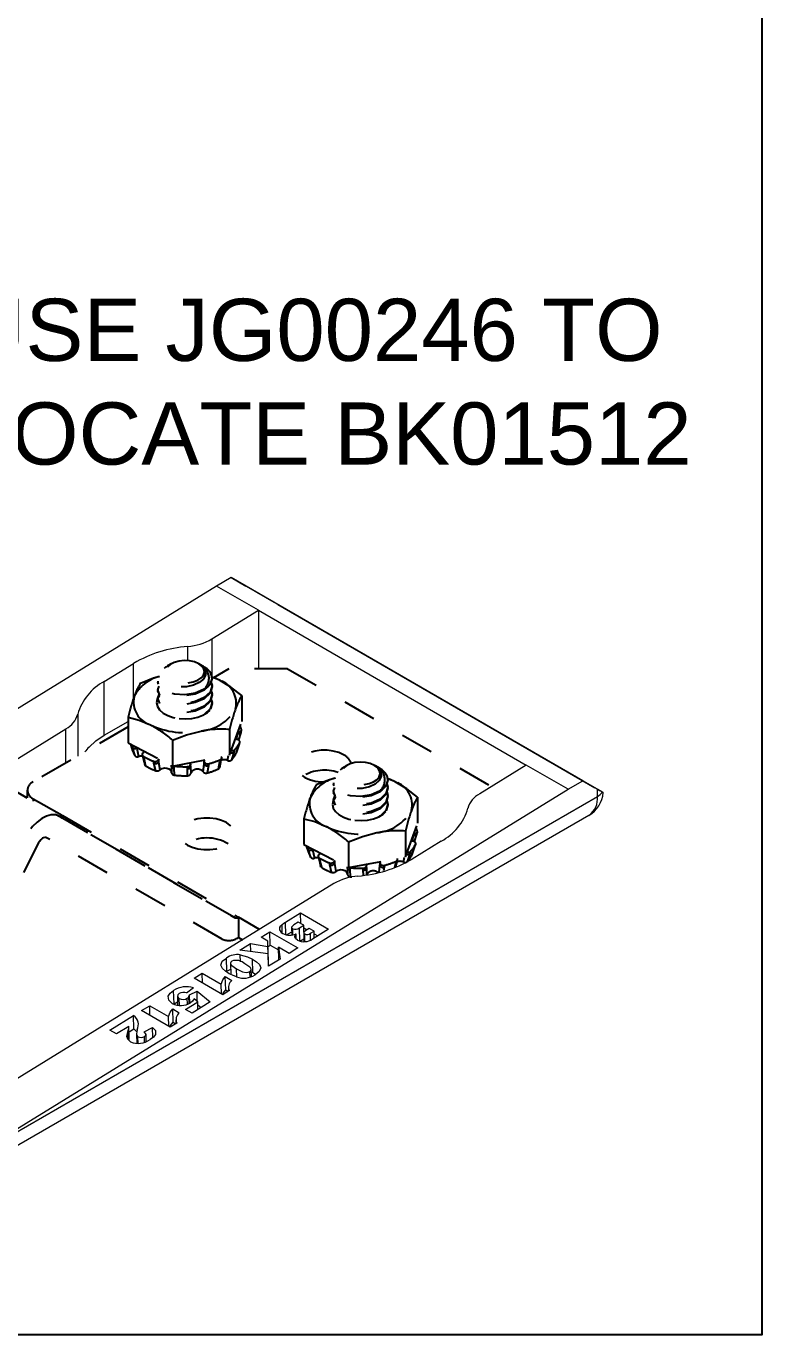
# Model space of a CAD drawing. Extents: x 0 to 11.5, y -11.3 to 0.
# Drawn here: x 7.776 to 9.995, y -11.282 to -7.337 of the extents above; entities that cross this region are included whole.
import ezdxf

# ---------------------------------------------------------------- set-up
doc = ezdxf.new("R2010")
doc.units = 0
doc.header["$LTSCALE"] = 0.5
doc.header["$MEASUREMENT"] = 0
doc.linetypes.add('HIDDEN2', pattern=[0.1875, 0.125, -0.0625])
for name, color, linetype in [('Brackets', 181, 'CONTINUOUS'), ('FAB DWG', 221, 'CONTINUOUS'), ('Hardware', 242, 'CONTINUOUS')]:
    doc.layers.add(name, color=color, linetype=linetype)
doc.layers.add('Jig', color=41, linetype='CONTINUOUS', lineweight=13)
doc.layers.add('Text-Unprinted', color=131, linetype='CONTINUOUS', plot=False)
doc.styles.get("Standard").update_dxf_attribs({"font": 'arial.ttf'})

msp = doc.modelspace()

# ---------------------------------------------------------------- linework, layer by layer
at = {"layer": 'Brackets', "linetype": 'HIDDEN2', "transparency": 16777216}
for p, q in [((8.3872, -9.2738), (8.3405, -9.3008)), ((8.564, -9.2738), (8.3872, -9.2738)), ((8.564, -9.2738), (9.179, -9.629)), ((7.3447, -9.4125), (7.875, -9.7188)), ((7.3447, -9.4125), (7.8739, -9.7178)), ((8.0832, -9.4494), (7.7973, -9.6145)), ((7.779, -9.6401), (7.779, -9.6631)), ((7.7973, -9.6656), (7.8857, -9.7166)), ((7.7973, -9.6656), (7.7973, -9.6736)), ((7.8739, -9.7178), (8.4042, -10.0241)), ((8.4042, -10.0241), (7.875, -9.7188)), ((7.8857, -9.7166), (8.416, -10.0229)), ((8.3669, -10.0888), (7.8376, -9.7835)), ((7.813, -9.7989), (7.5082, -10.3944)), ((8.416, -10.0229), (8.416, -10.0839)), ((8.4794, -10.0596), (8.416, -10.0229)), ((8.416, -10.0839), (8.4283, -10.091))]:
    msp.add_line(p, q, dxfattribs=at)
at = {"layer": 'Brackets', "linetype": 'HIDDEN2', "transparency": 16777216, "flags": 128}
for points in [[(8.7332, -9.5335), (8.7187, -9.5268), (8.7019, -9.5221), (8.6838, -9.5197), (8.6652, -9.5197), (8.6471, -9.5221), (8.6304, -9.5268), (8.6158, -9.5335), (8.6042, -9.5418), (8.5962, -9.5515), (8.592, -9.562), (8.592, -9.5727), (8.5962, -9.5832), (8.6042, -9.5929), (8.6158, -9.6013), (8.6304, -9.6079), (8.6471, -9.6126), (8.6652, -9.615), (8.6748, -9.6153)], [(7.875, -9.7188), (7.8638, -9.7148), (7.851, -9.7146), (7.8371, -9.7182), (7.8228, -9.7255), (7.8086, -9.7361), (7.7951, -9.7497), (7.7829, -9.7656), (7.7726, -9.7831)], [(8.3796, -9.7377), (8.3651, -9.731), (8.3484, -9.7263), (8.3302, -9.7239), (8.3117, -9.7239), (8.2935, -9.7263), (8.2768, -9.731), (8.2623, -9.7377), (8.2507, -9.7461), (8.2426, -9.7557), (8.2385, -9.7662), (8.2385, -9.7769), (8.2426, -9.7874), (8.2507, -9.7971), (8.2623, -9.8055), (8.2768, -9.8122), (8.2935, -9.8168), (8.3117, -9.8192), (8.3302, -9.8192), (8.3484, -9.8168), (8.3651, -9.8122), (8.3796, -9.8055), (8.3912, -9.7971), (8.3993, -9.7874), (8.4034, -9.7769), (8.4034, -9.7662), (8.3993, -9.7557), (8.3912, -9.7461), (8.3796, -9.7377)], [(7.8376, -9.7835), (7.835, -9.7825), (7.8319, -9.7825), (7.8285, -9.7833), (7.8251, -9.7851), (7.8217, -9.7876), (7.8184, -9.7909), (7.8155, -9.7947), (7.813, -9.7989)]]:
    msp.add_lwpolyline(points, dxfattribs=at)
at = {"layer": 'Brackets', "linetype": 'HIDDEN2', "transparency": 16777216}
for centre, radius, start, end in [((8.7127, -9.575), 0.0463, 19.3769, 63.764), ((8.6748, -9.7026), 0.1229, 70.0418, 121.5427), ((7.807, -9.6401), 0.0273, 110.806, 249.194), ((7.8788, -9.707), 0.0119, 245.7156, 305.6315), ((8.3209, -9.9059), 0.122, 58.335, 121.665), ((8.4091, -10.0133), 0.0119, 245.7156, 305.6315), ((8.3872, -10.0437), 0.0495, 245.7156, 305.6315)]:
    msp.add_arc(centre, radius, start, end, dxfattribs=at)
at = {"layer": 'Hardware', "linetype": 'HIDDEN2', "transparency": 16777216}
for p, q in [((8.2133, -9.2589), (8.2023, -9.2653)), ((8.2982, -9.2602), (8.296, -9.2589)), ((8.3108, -9.2675), (8.2991, -9.2607)), ((8.3164, -9.2892), (8.3164, -9.286)), ((8.1726, -9.3116), (8.1726, -9.3148)), ((8.1726, -9.3371), (8.1726, -9.3403)), ((8.3367, -9.3275), (8.3367, -9.3243)), ((8.3367, -9.353), (8.3367, -9.3498)), ((8.1726, -9.3626), (8.1726, -9.3658)), ((8.3367, -9.3785), (8.3315, -9.3948)), ((8.3367, -9.3785), (8.3367, -9.3753)), ((8.4261, -9.3549), (8.4261, -9.4328)), ((8.0832, -9.4198), (8.0832, -9.4977)), ((8.3891, -9.5348), (8.4261, -9.4328)), ((8.3891, -9.4569), (8.3891, -9.5348)), ((8.4139, -9.4702), (8.4163, -9.4626)), ((8.4139, -9.4665), (8.4139, -9.4702)), ((8.4163, -9.4626), (8.4154, -9.4624)), ((8.4229, -9.4658), (8.416, -9.4882)), ((8.4228, -9.4675), (8.4253, -9.4599)), ((8.0832, -9.4977), (8.2176, -9.5673)), ((8.0901, -9.5013), (8.0967, -9.5211)), ((8.0923, -9.5024), (8.0938, -9.5049)), ((8.096, -9.5117), (8.0938, -9.5049)), ((8.2176, -9.4894), (8.2176, -9.5673)), ((8.4099, -9.5279), (8.418, -9.5034)), ((8.4105, -9.486), (8.4139, -9.4702)), ((8.4107, -9.4861), (8.4131, -9.4869)), ((8.418, -9.5034), (8.4204, -9.4962)), ((8.418, -9.5034), (8.4182, -9.503)), ((8.4182, -9.503), (8.4206, -9.4958)), ((8.1043, -9.5366), (8.096, -9.5117)), ((8.1085, -9.5108), (8.1092, -9.5129)), ((8.1092, -9.5112), (8.1092, -9.5129)), ((8.1092, -9.5129), (8.1149, -9.5387)), ((8.1258, -9.534), (8.1277, -9.5407)), ((8.1283, -9.5372), (8.1302, -9.5438)), ((8.1291, -9.5268), (8.131, -9.5253)), ((8.1302, -9.5438), (8.1361, -9.5663)), ((8.131, -9.5253), (8.1329, -9.5234)), ((8.1753, -9.5471), (8.1741, -9.5488)), ((8.1762, -9.5458), (8.1753, -9.5471)), ((8.1753, -9.5471), (8.1753, -9.5551)), ((8.2176, -9.5673), (8.3891, -9.5348)), ((8.3603, -9.5539), (8.3619, -9.5474)), ((8.364, -9.5499), (8.3656, -9.5434)), ((8.3832, -9.5505), (8.3865, -9.5353)), ((8.4025, -9.5252), (8.3946, -9.5493)), ((8.4045, -9.5185), (8.4025, -9.5252)), ((8.1613, -9.559), (8.1601, -9.5528)), ((8.1666, -9.5813), (8.1613, -9.559)), ((8.1741, -9.5488), (8.1753, -9.5551)), ((8.1753, -9.5551), (8.179, -9.5791)), ((8.2133, -9.565), (8.2135, -9.5668)), ((8.2145, -9.5876), (8.2144, -9.5855)), ((8.2195, -9.5669), (8.221, -9.5672)), ((8.221, -9.5672), (8.2216, -9.5733)), ((8.2216, -9.5733), (8.2226, -9.5946)), ((8.2622, -9.5751), (8.2625, -9.5691)), ((8.2626, -9.5963), (8.2622, -9.5751)), ((8.2718, -9.5587), (8.272, -9.5607)), ((8.2718, -9.5679), (8.2721, -9.5618)), ((8.2718, -9.5668), (8.272, -9.5901)), ((8.3093, -9.5848), (8.3122, -9.5611)), ((8.3122, -9.5531), (8.3122, -9.5611)), ((8.3131, -9.5549), (8.3122, -9.5531)), ((8.3122, -9.5611), (8.3131, -9.5549)), ((8.3256, -9.5662), (8.3213, -9.5881)), ((8.3265, -9.5601), (8.3256, -9.5662)), ((8.3555, -9.5759), (8.3603, -9.5539)), ((8.7436, -9.5652), (8.7326, -9.5716)), ((8.8285, -9.5665), (8.8264, -9.5652)), ((8.8412, -9.5738), (8.8295, -9.567)), ((8.703, -9.6179), (8.703, -9.6211)), ((8.8467, -9.5955), (8.8467, -9.5924)), ((8.703, -9.6434), (8.703, -9.6466)), ((8.867, -9.6338), (8.867, -9.6306)), ((8.867, -9.6593), (8.867, -9.6561)), ((8.9565, -9.6612), (8.9565, -9.7391)), ((8.703, -9.6689), (8.703, -9.6721)), ((8.867, -9.6848), (8.8619, -9.7011)), ((8.867, -9.6848), (8.867, -9.6817)), ((8.6136, -9.7262), (8.6136, -9.8041)), ((8.9194, -9.8411), (8.9565, -9.7391)), ((8.9194, -9.7632), (8.9194, -9.8411)), ((8.9409, -9.7923), (8.9442, -9.7765)), ((8.9442, -9.7765), (8.9467, -9.7689)), ((8.9442, -9.7728), (8.9442, -9.7765)), ((8.9467, -9.7689), (8.9457, -9.7687)), ((8.9533, -9.7722), (8.9463, -9.7945)), ((8.9532, -9.7738), (8.9557, -9.7662)), ((8.6136, -9.8041), (8.748, -9.8736)), ((8.6205, -9.8076), (8.6271, -9.8275)), ((8.6226, -9.8087), (8.6241, -9.8112)), ((8.6264, -9.818), (8.6241, -9.8112)), ((8.6347, -9.8429), (8.6264, -9.818)), ((8.6388, -9.8171), (8.6395, -9.8192)), ((8.6395, -9.8175), (8.6395, -9.8192)), ((8.6395, -9.8192), (8.6452, -9.845)), ((8.748, -9.7957), (8.748, -9.8736)), ((8.9402, -9.8342), (8.9483, -9.8097)), ((8.9411, -9.7924), (8.9435, -9.7932)), ((8.9483, -9.8097), (8.9507, -9.8025)), ((8.9483, -9.8097), (8.9485, -9.8093)), ((8.9485, -9.8093), (8.9509, -9.8021)), ((8.6562, -9.8404), (8.6581, -9.847)), ((8.6587, -9.8435), (8.6606, -9.8501)), ((8.6594, -9.8331), (8.6614, -9.8316)), ((8.6606, -9.8501), (8.6664, -9.8726)), ((8.6614, -9.8316), (8.6633, -9.8298)), ((8.6917, -9.8653), (8.6905, -9.8591)), ((8.7057, -9.8534), (8.7044, -9.8552)), ((8.7044, -9.8552), (8.7057, -9.8614)), ((8.7066, -9.8522), (8.7057, -9.8534)), ((8.7057, -9.8534), (8.7057, -9.8614)), ((8.7057, -9.8614), (8.7093, -9.8854)), ((8.748, -9.8736), (8.9194, -9.8411)), ((8.8426, -9.8594), (8.8426, -9.8674)), ((8.8435, -9.8612), (8.8426, -9.8594)), ((8.8426, -9.8674), (8.8435, -9.8612)), ((8.8878, -9.8732), (8.8906, -9.8602)), ((8.8906, -9.8602), (8.8923, -9.8538)), ((8.8943, -9.8562), (8.896, -9.8497)), ((8.9136, -9.8568), (8.9168, -9.8416)), ((8.9328, -9.8315), (8.925, -9.8556)), ((8.9349, -9.8248), (8.9328, -9.8315)), ((8.697, -9.8876), (8.6917, -9.8653)), ((8.7437, -9.8714), (8.7439, -9.8731)), ((8.7449, -9.8939), (8.7448, -9.8918)), ((8.7499, -9.8732), (8.7513, -9.8735)), ((8.7513, -9.8735), (8.7519, -9.8796)), ((8.7519, -9.8796), (8.7529, -9.9009)), ((8.7926, -9.8814), (8.7929, -9.8754)), ((8.7928, -9.8965), (8.7926, -9.8814)), ((8.8021, -9.8651), (8.8024, -9.867)), ((8.8021, -9.8731), (8.8023, -9.8964)), ((8.8022, -9.8742), (8.8024, -9.8681)), ((8.8401, -9.8872), (8.8426, -9.8674)), ((8.8559, -9.8725), (8.8538, -9.8833)), ((8.8568, -9.8664), (8.8559, -9.8725))]:
    msp.add_line(p, q, dxfattribs=at)
at = {"layer": 'Hardware', "linetype": 'HIDDEN2', "transparency": 16777216, "flags": 128}
for points in [[(8.3156, -9.2798), (8.3164, -9.2926), (8.3105, -9.305), (8.298, -9.3158), (8.2805, -9.3238), (8.2593, -9.3283), (8.2372, -9.3285), (8.216, -9.3245), (8.1987, -9.3166), (8.187, -9.3058), (8.1825, -9.2932), (8.1858, -9.2804), (8.197, -9.2686), (8.2025, -9.2658)], [(8.2961, -9.2589), (8.2834, -9.2534), (8.2685, -9.25), (8.2527, -9.2491), (8.2369, -9.2506), (8.2225, -9.2546), (8.2105, -9.2606), (8.2018, -9.2683), (8.1969, -9.2771), (8.1964, -9.2863), (8.2002, -9.2953), (8.208, -9.3033), (8.2193, -9.3098), (8.2332, -9.3143), (8.2487, -9.3165), (8.2646, -9.3162), (8.2798, -9.3134), (8.2931, -9.3084), (8.3036, -9.3014), (8.3105, -9.2931), (8.3132, -9.284), (8.3116, -9.2749), (8.3057, -9.2663), (8.2961, -9.2589)], [(8.298, -9.2603), (8.3094, -9.269), (8.3156, -9.2798)], [(8.178, -9.2974), (8.16, -9.3024), (8.1202, -9.3179)], [(8.3126, -9.3355), (8.286, -9.3474), (8.2547, -9.3526), (8.2233, -9.3505), (8.1967, -9.3419), (8.1789, -9.3281), (8.1726, -9.3116), (8.1789, -9.295), (8.1828, -9.292)], [(8.3367, -9.302), (8.3304, -9.3217), (8.3126, -9.3387), (8.286, -9.3505), (8.2547, -9.3557), (8.2233, -9.3537), (8.1967, -9.3451), (8.1789, -9.3313), (8.1726, -9.3148)], [(8.3589, -9.3087), (8.3541, -9.3063), (8.3387, -9.3)], [(8.3589, -9.3087), (8.3428, -9.3015), (8.3388, -9.2999)], [(8.4261, -9.3549), (8.3932, -9.3296), (8.3589, -9.3087)], [(8.3331, -9.3132), (8.3367, -9.3243), (8.3304, -9.344), (8.3126, -9.361), (8.286, -9.3729), (8.2547, -9.3781), (8.2233, -9.3761), (8.1967, -9.3674), (8.1789, -9.3536), (8.1726, -9.3371), (8.1769, -9.3259)], [(8.3367, -9.3275), (8.3304, -9.3472), (8.3126, -9.3642), (8.286, -9.3761), (8.2547, -9.3813), (8.2233, -9.3792), (8.1967, -9.3706), (8.1789, -9.3568), (8.1726, -9.3403)], [(8.3331, -9.3387), (8.3367, -9.3498), (8.3304, -9.3696), (8.3126, -9.3865), (8.286, -9.3984), (8.2547, -9.4036), (8.2233, -9.4016), (8.1967, -9.3929), (8.1789, -9.3791), (8.1726, -9.3626), (8.1769, -9.3514)], [(8.1773, -9.355), (8.1771, -9.3554), (8.1711, -9.3659), (8.1693, -9.3768), (8.1718, -9.3878), (8.1784, -9.3982), (8.1888, -9.4074), (8.2026, -9.4151), (8.219, -9.4208), (8.2371, -9.4242)], [(8.3367, -9.353), (8.3304, -9.3727), (8.3126, -9.3897), (8.286, -9.4016), (8.2547, -9.4068), (8.2233, -9.4048), (8.1967, -9.3961), (8.1789, -9.3823), (8.1726, -9.3658)], [(8.2371, -9.4242), (8.2562, -9.4253), (8.2751, -9.4239), (8.2931, -9.42), (8.3091, -9.414), (8.3223, -9.406), (8.3322, -9.3966), (8.3382, -9.3861), (8.34, -9.3751), (8.3376, -9.3642), (8.3355, -9.3601)], [(8.3331, -9.3642), (8.3367, -9.3753), (8.3304, -9.3951), (8.3126, -9.412), (8.3116, -9.4125)], [(8.0832, -9.4198), (8.1161, -9.4286), (8.1504, -9.4432)], [(8.2176, -9.4894), (8.2596, -9.4731), (8.3033, -9.4617)], [(8.4228, -9.4675), (8.4226, -9.4681), (8.4218, -9.469), (8.4207, -9.4697), (8.4193, -9.4702), (8.4177, -9.4704), (8.4158, -9.4704), (8.4139, -9.4702)], [(8.4163, -9.4626), (8.4195, -9.4628), (8.4222, -9.4624), (8.4243, -9.4614), (8.4253, -9.4599), (8.4254, -9.4583)], [(8.4073, -9.4845), (8.4091, -9.4855), (8.4107, -9.4861)], [(8.4204, -9.4962), (8.4207, -9.4942), (8.42, -9.492), (8.4182, -9.4898), (8.4157, -9.488), (8.4131, -9.4869)], [(8.1291, -9.5268), (8.127, -9.5289), (8.1258, -9.5313), (8.1257, -9.5337), (8.1267, -9.5358), (8.1283, -9.5372)], [(8.1277, -9.5406), (8.1298, -9.548), (8.1333, -9.5627)], [(8.1361, -9.5663), (8.1342, -9.5645), (8.1335, -9.5626)], [(8.179, -9.5791), (8.1799, -9.5784), (8.1862, -9.5749), (8.1934, -9.5731), (8.2003, -9.5734), (8.2063, -9.5754), (8.2109, -9.5789), (8.2137, -9.5836), (8.2145, -9.5876)], [(8.2135, -9.5668), (8.2141, -9.5734), (8.2142, -9.5872)], [(8.2625, -9.5691), (8.2658, -9.5685), (8.2687, -9.5672), (8.2708, -9.5653), (8.2719, -9.5629), (8.272, -9.5607)], [(8.2717, -9.557), (8.2716, -9.5574), (8.2718, -9.5587)], [(8.3122, -9.5531), (8.3112, -9.5513), (8.3099, -9.5498)], [(8.3595, -9.5714), (8.3625, -9.5558), (8.364, -9.5499)], [(8.8459, -9.5861), (8.8468, -9.5989), (8.8408, -9.6113), (8.8284, -9.6221), (8.8109, -9.6301), (8.7896, -9.6346), (8.7675, -9.6348), (8.7464, -9.6308), (8.7291, -9.6229), (8.7174, -9.6121), (8.7129, -9.5995), (8.7162, -9.5867), (8.7274, -9.5749), (8.7329, -9.5721)], [(8.8264, -9.5653), (8.8137, -9.5597), (8.7989, -9.5563), (8.783, -9.5554), (8.7673, -9.5569), (8.7529, -9.5609), (8.7409, -9.5669), (8.7321, -9.5746), (8.7273, -9.5834), (8.7268, -9.5926), (8.7305, -9.6016), (8.7383, -9.6096), (8.7496, -9.6161), (8.7635, -9.6206), (8.779, -9.6228), (8.795, -9.6225), (8.8102, -9.6197), (8.8235, -9.6147), (8.834, -9.6077), (8.8408, -9.5994), (8.8435, -9.5903), (8.8419, -9.5812), (8.8361, -9.5726), (8.8264, -9.5653)], [(8.8284, -9.5666), (8.8398, -9.5753), (8.8459, -9.5861)], [(8.7083, -9.6038), (8.6903, -9.6087), (8.6506, -9.6242)], [(8.843, -9.6418), (8.8164, -9.6537), (8.785, -9.6589), (8.7536, -9.6569), (8.727, -9.6482), (8.7092, -9.6344), (8.703, -9.6179), (8.7092, -9.6013), (8.7132, -9.5983)], [(8.867, -9.6083), (8.8608, -9.628), (8.843, -9.645), (8.8164, -9.6569), (8.785, -9.6621), (8.7536, -9.66), (8.727, -9.6514), (8.7092, -9.6376), (8.703, -9.6211)], [(8.8635, -9.6195), (8.867, -9.6306), (8.8608, -9.6504), (8.843, -9.6673), (8.8164, -9.6792), (8.785, -9.6844), (8.7536, -9.6824), (8.727, -9.6737), (8.7092, -9.6599), (8.703, -9.6434), (8.7072, -9.6322)], [(8.8892, -9.6151), (8.8845, -9.6126), (8.8665, -9.6053)], [(8.8892, -9.6151), (8.8732, -9.6078), (8.8679, -9.6058)], [(8.9565, -9.6612), (8.9235, -9.6359), (8.8892, -9.6151)], [(8.7077, -9.6613), (8.7074, -9.6617), (8.7014, -9.6722), (8.6996, -9.6832), (8.7021, -9.6941), (8.7087, -9.7045), (8.7192, -9.7137), (8.733, -9.7214), (8.7493, -9.7271), (8.7675, -9.7306)], [(8.867, -9.6338), (8.8608, -9.6535), (8.843, -9.6705), (8.8164, -9.6824), (8.785, -9.6876), (8.7536, -9.6856), (8.727, -9.6769), (8.7092, -9.6631), (8.703, -9.6466)], [(8.8635, -9.645), (8.867, -9.6561), (8.8608, -9.6759), (8.843, -9.6928), (8.8164, -9.7047), (8.785, -9.7099), (8.7536, -9.7079), (8.727, -9.6992), (8.7092, -9.6854), (8.703, -9.6689), (8.7072, -9.6577)], [(8.867, -9.6593), (8.8608, -9.6791), (8.843, -9.696), (8.8164, -9.7079), (8.785, -9.7131), (8.7536, -9.7111), (8.727, -9.7024), (8.7092, -9.6886), (8.703, -9.6721)], [(8.7675, -9.7306), (8.7865, -9.7316), (8.8055, -9.7302), (8.8234, -9.7263), (8.8394, -9.7203), (8.8527, -9.7123), (8.8626, -9.7029), (8.8686, -9.6924), (8.8704, -9.6814), (8.8679, -9.6705), (8.8659, -9.6664)], [(8.8635, -9.6705), (8.867, -9.6817), (8.8608, -9.7014), (8.843, -9.7183), (8.8419, -9.7188)], [(8.6136, -9.7262), (8.6465, -9.7349), (8.6808, -9.7495)], [(8.748, -9.7957), (8.79, -9.7794), (8.8337, -9.768)], [(8.9532, -9.7738), (8.9529, -9.7744), (8.9522, -9.7753), (8.9511, -9.776), (8.9497, -9.7765), (8.948, -9.7767), (8.9462, -9.7767), (8.9442, -9.7765)], [(8.9467, -9.7689), (8.9499, -9.7691), (8.9526, -9.7687), (8.9546, -9.7677), (8.9557, -9.7662), (8.9557, -9.7646)], [(8.9377, -9.7909), (8.9394, -9.7918), (8.9411, -9.7924)], [(8.9507, -9.8025), (8.9511, -9.8005), (8.9504, -9.7983), (8.9486, -9.7962), (8.946, -9.7943), (8.9435, -9.7932)], [(8.6594, -9.8331), (8.6573, -9.8352), (8.6561, -9.8376), (8.6561, -9.84), (8.6571, -9.8421), (8.6587, -9.8435)], [(8.658, -9.8469), (8.6601, -9.8543), (8.6636, -9.869)], [(8.8021, -9.8633), (8.802, -9.8637), (8.8021, -9.8651)], [(8.8426, -9.8594), (8.8416, -9.8576), (8.8403, -9.8561)], [(8.891, -9.8716), (8.8929, -9.8621), (8.8944, -9.8562)], [(8.6664, -9.8726), (8.6646, -9.8709), (8.6639, -9.869)], [(8.7093, -9.8854), (8.7103, -9.8847), (8.7166, -9.8812), (8.7237, -9.8795), (8.7307, -9.8797), (8.7367, -9.8817), (8.7412, -9.8852), (8.7441, -9.8899), (8.7449, -9.8939)], [(8.7438, -9.8731), (8.7445, -9.8797), (8.7445, -9.8935)], [(8.7529, -9.9009), (8.7579, -9.9014), (8.7584, -9.9015)], [(8.7929, -9.8754), (8.7962, -9.8749), (8.799, -9.8735), (8.8011, -9.8716), (8.8023, -9.8692), (8.8024, -9.867)]]:
    msp.add_lwpolyline(points, dxfattribs=at)
at = {"layer": 'Hardware', "linetype": 'HIDDEN2', "transparency": 16777216}
for centre, radius, start, end in [((8.2832, -9.3027), 0.0441, 311.9206, 69.3489), ((8.2933, -9.3076), 0.0437, 7.3504, 66.5129), ((8.2023, -9.4068), 0.112, 103.2647, 153.8488), ((8.2956, -9.2979), 0.0413, 294.392, 354.3131), ((8.3365, -9.3782), 0.073, 347.082, 72.098), ((8.2929, -9.4227), 0.202, 148.7311, 161.1566), ((8.7272, -9.577), 0.6629, 160.6581, 166.2851), ((8.1728, -9.3738), 0.073, 167.082, 252.098), ((8.5989, -9.4598), 0.2022, 148.7373, 161.1504), ((8.2924, -9.3304), 0.1318, 274.7572, 330.8868), ((9.0338, -9.6143), 0.6637, 160.6613, 166.282), ((8.255, -9.2206), 0.2459, 244.8434, 281.3464), ((7.9834, -9.7584), 0.3567, 48.961, 62.0855), ((8.3651, -9.7944), 0.3383, 85.9448, 100.5238), ((8.3632, -9.4711), 0.0635, 11.6398, 23.5409), ((8.0999, -9.4995), 0.00816, 221.0681, 283.97), ((8.3449, -9.4592), 0.0841, 315.2106, 333.9173), ((8.1033, -9.504), 0.0106, 226.3702, 303.2178), ((8.1593, -9.4999), 0.0661, 198.7484, 213.6795), ((8.1112, -9.5298), 0.00961, 224.4484, 292.7177), ((8.1226, -9.5623), 0.0248, 79.9474, 108.0654), ((8.1329, -9.539), 0.00545, 197.3537, 240.3933), ((8.2238, -9.3826), 0.1817, 238.281, 249.4596), ((8.271, -9.3482), 0.219, 284.6674, 294.5358), ((8.3601, -9.5421), 0.00564, 289.1804, 29.5335), ((8.3958, -9.5164), 0.011, 249.6426, 307.3325), ((8.3982, -9.5106), 0.0101, 248.4036, 308.9397), ((8.339, -9.4936), 0.0787, 314.9463, 334.1816), ((8.2258, -9.4219), 0.17, 238.1225, 249.6181), ((8.1644, -9.5413), 0.0123, 249.5503, 322.0105), ((8.1656, -9.5475), 0.0123, 249.4103, 321.6909), ((8.1709, -9.5691), 0.0129, 250.8263, 309.0736), ((8.2214, -9.5653), 0.00804, 190.6521, 271.1222), ((8.2226, -9.5863), 0.00824, 188.5752, 269.4949), ((8.2546, -9.2741), 0.2951, 263.4453, 271.5323), ((8.2632, -9.5664), 0.00876, 263.9569, 350.4486), ((8.2922, -9.5986), 0.022, 38.8746, 157.1028), ((8.3181, -9.576), 0.0125, 225.0546, 284.8924), ((8.3222, -9.5551), 0.0117, 211.3124, 286.9661), ((8.3232, -9.5488), 0.0118, 211.5769, 286.2524), ((8.2699, -9.3897), 0.2049, 284.5274, 294.6758), ((8.3539, -9.571), 0.00519, 287.3046, 355.9557), ((8.3581, -9.5481), 0.00613, 291.2175, 343.6562), ((8.3731, -9.5715), 0.0233, 64.1998, 112.4995), ((8.388, -9.5405), 0.011, 244.3729, 307.3236), ((8.8135, -9.609), 0.0441, 311.9206, 69.3489), ((8.8237, -9.6139), 0.0437, 7.3504, 66.5129), ((8.2546, -9.3204), 0.2761, 263.3307, 271.647), ((8.2631, -9.5869), 0.00939, 266.6653, 340.5305), ((8.7326, -9.7131), 0.112, 103.2647, 153.8488), ((8.8232, -9.729), 0.202, 148.7311, 161.1566), ((8.826, -9.6042), 0.0413, 294.392, 354.3131), ((8.8668, -9.6845), 0.073, 347.082, 72.098), ((9.2576, -9.8833), 0.6629, 160.6581, 166.2851), ((8.7032, -9.6801), 0.073, 167.082, 252.098), ((9.1293, -9.7661), 0.2022, 148.7373, 161.1504), ((8.8228, -9.6367), 0.1318, 274.7572, 330.8868), ((9.5642, -9.9206), 0.6637, 160.6613, 166.282), ((8.7853, -9.5269), 0.2459, 244.8434, 281.3464), ((8.5138, -10.0647), 0.3567, 48.961, 62.0855), ((8.8955, -10.1007), 0.3383, 85.9448, 100.5238), ((8.8935, -9.7774), 0.0635, 11.6398, 23.5409), ((8.6303, -9.8058), 0.00816, 221.0681, 283.97), ((8.6337, -9.8104), 0.0106, 226.3702, 303.2178), ((8.8752, -9.7656), 0.0841, 315.2106, 333.9173), ((8.6897, -9.8062), 0.0661, 198.7484, 213.6795), ((8.6415, -9.8361), 0.00961, 224.4484, 292.7177), ((8.6529, -9.8686), 0.0248, 79.9474, 108.0654), ((8.6633, -9.8453), 0.00545, 197.3537, 240.3933), ((8.7542, -9.689), 0.1817, 238.281, 249.4596), ((8.6947, -9.8476), 0.0123, 249.5503, 322.0105), ((8.696, -9.8538), 0.0123, 249.4103, 321.6909), ((8.8535, -9.8551), 0.0118, 211.5769, 286.2524), ((8.8014, -9.6546), 0.219, 284.6674, 294.5358), ((8.8884, -9.8545), 0.00613, 291.2175, 343.6562), ((8.8904, -9.8484), 0.00564, 289.1804, 29.5335), ((8.9034, -9.8778), 0.0233, 64.1998, 112.4995), ((8.9183, -9.8469), 0.011, 244.3729, 307.3236), ((8.9262, -9.8227), 0.011, 249.6426, 307.3325), ((8.9285, -9.8169), 0.0101, 248.4036, 308.9397), ((8.8694, -9.7999), 0.0787, 314.9463, 334.1816), ((8.7562, -9.7282), 0.17, 238.1225, 249.6181), ((8.7012, -9.8754), 0.0129, 250.8263, 309.0736), ((8.7518, -9.8716), 0.00804, 190.6521, 271.1222), ((8.753, -9.8926), 0.00824, 188.5752, 269.4949), ((8.785, -9.5804), 0.2951, 263.4453, 271.5323), ((8.7935, -9.8727), 0.00876, 263.9569, 350.4486), ((8.8223, -9.9047), 0.0216, 49.3301, 157.4079), ((8.8525, -9.8614), 0.0117, 211.3124, 286.9661)]:
    msp.add_arc(centre, radius, start, end, dxfattribs=at)
at = {"layer": 'Jig', "linetype": 'Continuous', "transparency": 16777216}
for p, q in [((8.3499, -9.0246), (7.5543, -9.5143)), ((8.3941, -8.9991), (8.3499, -9.0246)), ((8.4763, -9.0976), (8.3499, -9.0246)), ((9.4549, -9.6117), (8.3941, -8.9991)), ((8.3941, -8.9991), (8.4383, -9.0246)), ((8.3357, -9.1841), (8.4763, -9.0976)), ((8.4763, -9.0976), (9.2843, -9.5642)), ((8.4763, -9.0976), (8.4763, -9.2738)), ((8.5349, -9.0803), (9.4909, -9.6325)), ((8.3357, -9.1841), (8.3357, -9.2966)), ((8.2631, -9.2494), (8.2631, -9.2067)), ((8.0114, -9.312), (8.0998, -9.2576)), ((8.0998, -9.3631), (8.0998, -9.2576)), ((8.0114, -9.4746), (8.0114, -9.312)), ((7.9313, -9.411), (7.9313, -9.5372)), ((7.6684, -9.5948), (7.8957, -9.455)), ((7.8957, -9.5577), (7.8957, -9.455)), ((8.0114, -9.4746), (8.0832, -9.4331)), ((9.2843, -9.5642), (9.1437, -9.6507)), ((9.4107, -9.6372), (9.2843, -9.5642)), ((9.4107, -9.6372), (9.4549, -9.6117)), ((9.499, -9.6372), (9.4549, -9.6117)), ((7.4968, -10.8151), (9.4107, -9.6372)), ((7.4968, -10.8151), (9.499, -9.6587)), ((9.499, -9.6587), (9.499, -9.6372)), ((9.4732, -9.7159), (7.4258, -10.8984)), ((9.0279, -9.7937), (8.9395, -9.8481)), ((8.7036, -9.9216), (7.2662, -10.8062)), ((8.5581, -10.0375), (8.6032, -10.0097)), ((8.6032, -10.0097), (8.6881, -10.0587)), ((8.6041, -10.0418), (8.6032, -10.0097)), ((8.5408, -10.0631), (8.5405, -10.0532)), ((8.5483, -10.0711), (8.5475, -10.0454)), ((8.5592, -10.0776), (8.5581, -10.0375)), ((8.5763, -10.0534), (8.5769, -10.0766)), ((8.5803, -10.076), (8.5798, -10.058)), ((8.5966, -10.0375), (8.5834, -10.0456)), ((8.6131, -10.047), (8.5966, -10.0375)), ((8.6, -10.0551), (8.6131, -10.047)), ((8.6012, -10.0952), (8.6, -10.0551)), ((8.6137, -10.0677), (8.6131, -10.047)), ((8.6134, -10.0551), (8.623, -10.0606)), ((8.6297, -10.0566), (8.619, -10.0631)), ((8.644, -10.0648), (8.6297, -10.0566)), ((8.6881, -10.0587), (8.6394, -10.0887)), ((8.4842, -10.0829), (8.5107, -10.0667)), ((8.5048, -10.0948), (8.4842, -10.0829)), ((8.5051, -10.1115), (8.5048, -10.0948)), ((8.5059, -10.1349), (8.5048, -10.0948)), ((8.5107, -10.0667), (8.5955, -10.1157)), ((8.5118, -10.1068), (8.5107, -10.0667)), ((8.5614, -10.0763), (8.5767, -10.0669)), ((8.5904, -10.0894), (8.59, -10.0731)), ((8.6012, -10.0952), (8.6133, -10.0877)), ((8.6128, -10.0697), (8.6136, -10.0967)), ((8.6167, -10.0963), (8.6161, -10.0737)), ((8.6331, -10.0715), (8.644, -10.0648)), ((8.6337, -10.0914), (8.6331, -10.0715)), ((8.6446, -10.0855), (8.644, -10.0648)), ((8.6442, -10.0729), (8.655, -10.0791)), ((8.4204, -10.1223), (8.4527, -10.1024)), ((8.5055, -10.1332), (8.4204, -10.1223)), ((8.4222, -10.1574), (8.4216, -10.1361)), ((8.4527, -10.1024), (8.5051, -10.1115)), ((8.4534, -10.1265), (8.4527, -10.1024)), ((8.5062, -10.1517), (8.5051, -10.1115)), ((8.5052, -10.1109), (8.5118, -10.1068)), ((8.5063, -10.1706), (8.5055, -10.1332)), ((8.5066, -10.1704), (8.5055, -10.1332)), ((8.5062, -10.1517), (8.5059, -10.1349)), ((8.5118, -10.1068), (8.5373, -10.1215)), ((8.537, -10.1134), (8.5414, -10.149)), ((8.5691, -10.132), (8.537, -10.1134)), ((8.5381, -10.151), (8.537, -10.1134)), ((8.5955, -10.1157), (8.5691, -10.132)), ((8.3808, -10.1861), (8.3797, -10.146)), ((8.3919, -10.1618), (8.3929, -10.1955)), ((8.4112, -10.2032), (8.4105, -10.1783)), ((8.4599, -10.1898), (8.4587, -10.1497)), ((8.5061, -10.1516), (8.5062, -10.1517)), ((8.5414, -10.149), (8.5063, -10.1706)), ((8.2827, -10.207), (8.3069, -10.1921)), ((8.3686, -10.2566), (8.2827, -10.207)), ((8.3069, -10.1921), (8.3636, -10.2249)), ((8.3078, -10.2215), (8.3069, -10.1921)), ((8.3763, -10.202), (8.3962, -10.2134)), ((8.3775, -10.2421), (8.3763, -10.202)), ((8.4509, -10.2037), (8.4504, -10.1866)), ((8.4553, -10.202), (8.4546, -10.1806)), ((8.4548, -10.1873), (8.4599, -10.1898)), ((8.4599, -10.1898), (8.4671, -10.1945)), ((8.2217, -10.284), (8.2206, -10.2439)), ((8.2805, -10.236), (8.2596, -10.2515)), ((8.2686, -10.2571), (8.2911, -10.246)), ((8.2693, -10.2819), (8.2686, -10.2571)), ((8.2911, -10.246), (8.3312, -10.2784)), ((8.292, -10.2771), (8.2911, -10.246)), ((8.3645, -10.2543), (8.3636, -10.2249)), ((8.3885, -10.2444), (8.3686, -10.2566)), ((8.3775, -10.2421), (8.3851, -10.2465)), ((8.3857, -10.2348), (8.386, -10.246)), ((8.1241, -10.3046), (8.1483, -10.2897)), ((8.1483, -10.2897), (8.205, -10.3225)), ((8.1492, -10.3191), (8.1483, -10.2897)), ((8.2217, -10.284), (8.2324, -10.2786)), ((8.2319, -10.2609), (8.2326, -10.2883)), ((8.2383, -10.289), (8.2376, -10.2677)), ((8.2563, -10.3008), (8.2932, -10.2781)), ((8.2621, -10.2851), (8.2616, -10.2673)), ((8.2675, -10.2827), (8.2669, -10.2624)), ((8.3312, -10.2784), (8.2761, -10.3123)), ((8.2932, -10.2781), (8.2825, -10.2692)), ((8.2939, -10.3013), (8.2932, -10.2781)), ((8.2935, -10.2871), (8.3036, -10.2953)), ((8.0282, -10.3636), (8.0998, -10.3195)), ((8.101, -10.3597), (8.0998, -10.3195)), ((8.21, -10.3543), (8.1241, -10.3046)), ((8.2059, -10.3519), (8.205, -10.3225)), ((8.2177, -10.2996), (8.2376, -10.311)), ((8.2189, -10.3397), (8.2177, -10.2996)), ((8.227, -10.3324), (8.2274, -10.3436)), ((8.2761, -10.3123), (8.2563, -10.3008)), ((8.0481, -10.375), (8.0282, -10.3636)), ((8.0856, -10.352), (8.0481, -10.375)), ((8.0827, -10.3911), (8.0821, -10.3681)), ((8.0868, -10.3921), (8.0856, -10.352)), ((8.0861, -10.3688), (8.101, -10.3597)), ((8.101, -10.3597), (8.1095, -10.3688)), ((8.1084, -10.3759), (8.1092, -10.4031)), ((8.1318, -10.3682), (8.1567, -10.355)), ((8.1379, -10.3976), (8.1373, -10.3756)), ((8.1576, -10.3858), (8.1567, -10.355)), ((8.2299, -10.3421), (8.21, -10.3543)), ((8.2189, -10.3397), (8.2265, -10.3441)), ((8.1134, -10.4033), (8.1128, -10.3835)), ((8.1328, -10.3997), (8.1323, -10.3824))]:
    msp.add_line(p, q, dxfattribs=at)
at = {"layer": 'Jig', "linetype": 'Continuous', "transparency": 16777216, "flags": 128}
for points in [[(8.4611, -9.0377), (8.4528, -9.0329), (8.4452, -9.0285), (8.4383, -9.0246)], [(8.5349, -9.0803), (8.5171, -9.07), (8.4974, -9.0586), (8.477, -9.0469), (8.4611, -9.0377)], [(7.9654, -9.5102), (7.9861, -9.4916), (8.0114, -9.4746)], [(9.5136, -9.6456), (9.5165, -9.6472), (9.5118, -9.6445), (9.5003, -9.6379), (9.4909, -9.6325)], [(9.499, -9.6372), (9.505, -9.6406), (9.5098, -9.6434), (9.5136, -9.6456)], [(8.5405, -10.0532), (8.5439, -10.0486), (8.5475, -10.0454)], [(8.5475, -10.0454), (8.5533, -10.0409), (8.5581, -10.0375)], [(8.5834, -10.0456), (8.5767, -10.0515), (8.5763, -10.0533), (8.5767, -10.055), (8.5798, -10.058)], [(8.5861, -10.0821), (8.5873, -10.077), (8.59, -10.0731)], [(8.5938, -10.0923), (8.5877, -10.0871), (8.5861, -10.0821)], [(8.619, -10.0631), (8.6132, -10.0682), (8.6128, -10.0697), (8.6133, -10.0712), (8.6161, -10.0737)], [(8.4216, -10.1361), (8.4438, -10.1423), (8.4587, -10.1497)], [(8.3885, -10.1932), (8.377, -10.1858), (8.3676, -10.1773), (8.3627, -10.1676), (8.3673, -10.1558), (8.3797, -10.146)], [(8.3962, -10.1555), (8.393, -10.1584), (8.3919, -10.1618), (8.3931, -10.1651), (8.3956, -10.1682), (8.4105, -10.1783)], [(8.4105, -10.1783), (8.4286, -10.1872), (8.4397, -10.1894), (8.4455, -10.1887), (8.4504, -10.1866)], [(8.4504, -10.1866), (8.4537, -10.1837), (8.4546, -10.1803), (8.4532, -10.177), (8.4504, -10.174), (8.4353, -10.1638)], [(8.4587, -10.1497), (8.4702, -10.1571), (8.4794, -10.1655), (8.4835, -10.1753), (8.4784, -10.1869), (8.4661, -10.1967)], [(8.3636, -10.2249), (8.3689, -10.2117), (8.3763, -10.202)], [(8.3808, -10.1861), (8.3908, -10.1809), (8.3925, -10.1803)], [(8.4106, -10.2031), (8.3977, -10.198), (8.3885, -10.1932)], [(8.2165, -10.2831), (8.2057, -10.2728), (8.2042, -10.2607), (8.2103, -10.2516), (8.2206, -10.2439)], [(8.2374, -10.2533), (8.2331, -10.2571), (8.2319, -10.2616), (8.2339, -10.265), (8.2376, -10.2677)], [(8.2669, -10.2624), (8.2682, -10.2594), (8.2686, -10.2571)], [(8.3684, -10.256), (8.37, -10.2518), (8.3775, -10.2421)], [(8.2616, -10.2673), (8.265, -10.2647), (8.2669, -10.2624)], [(8.2825, -10.2692), (8.2775, -10.2762), (8.2714, -10.281)], [(8.205, -10.3225), (8.2103, -10.3093), (8.2177, -10.2996)], [(8.0908, -10.3984), (8.0826, -10.391), (8.0798, -10.3823), (8.0821, -10.3681)], [(8.1107, -10.3624), (8.1084, -10.3746), (8.1091, -10.3793), (8.1128, -10.3835)], [(8.1323, -10.3824), (8.1364, -10.3786), (8.137, -10.3743), (8.1318, -10.3682)], [(8.1567, -10.355), (8.1661, -10.3649), (8.1663, -10.3763), (8.1594, -10.3845), (8.1495, -10.3915)], [(8.2096, -10.354), (8.2114, -10.3494), (8.2189, -10.3397)]]:
    msp.add_lwpolyline(points, dxfattribs=at)
at = {"layer": 'Jig', "linetype": 'Continuous', "transparency": 16777216}
for centre, radius, start, end in [((8.2498, -9.0362), 0.1711, 274.4661, 300.1423), ((8.2936, -9.5922), 0.3867, 94.5224, 120.086), ((8.0897, -9.4574), 0.1651, 118.3209, 163.6848), ((7.8617, -9.391), 0.0724, 297.9992, 344.0066), ((8.0749, -9.6179), 0.1536, 135.476, 142.6185), ((9.1776, -9.7147), 0.0724, 117.9992, 164.0066), ((9.4272, -9.6391), 0.0895, 300.8885, 354.8654), ((9.4365, -9.6649), 0.0628, 305.6763, 5.6243), ((9.4794, -9.6224), 0.0413, 298.4503, 325.8668), ((8.9496, -9.6483), 0.1651, 298.3209, 343.6848), ((8.7457, -9.5135), 0.3867, 274.5224, 300.086), ((8.7895, -10.0696), 0.1711, 94.4661, 120.1423), ((8.5554, -10.0577), 0.0156, 163.2329, 248.8737), ((8.5877, -10.0409), 0.0188, 245.298, 310.9526), ((8.5708, -10.0324), 0.045, 242.0714, 295.135), ((8.6135, -10.0513), 0.0455, 244.3258, 304.8135), ((8.623, -10.0597), 0.0155, 243.5567, 310.8424), ((8.4144, -10.1993), 0.0636, 83.499, 123.0865), ((8.4094, -10.1899), 0.0368, 45.2467, 110.9621), ((8.4131, -10.2341), 0.0267, 129.2902, 202.8458), ((8.4319, -10.1439), 0.0629, 250.1979, 302.9823), ((8.2585, -10.3003), 0.0679, 71.1505, 123.9731), ((8.2503, -10.2748), 0.0251, 68.3467, 121.0504), ((8.2421, -10.2342), 0.0552, 242.365, 302.0366), ((8.2493, -10.2482), 0.0227, 239.0883, 302.9665), ((8.08, -10.3474), 0.0342, 333.9189, 54.5783), ((8.2545, -10.3317), 0.0267, 129.2902, 202.8458), ((8.0359, -10.3496), 0.0497, 338.129, 357.2783), ((8.1144, -10.3464), 0.0572, 245.5918, 307.7794), ((8.1215, -10.365), 0.0205, 244.7952, 301.8672)]:
    msp.add_arc(centre, radius, start, end, dxfattribs=at)
at = {"layer": 'Text-Unprinted', "ltscale": 0.5, "transparency": 16777216}
msp.add_lwpolyline([(0, 0), (9.9946, 0), (9.9946, -11.2821), (0, -11.2821)], close=True, dxfattribs=at)

# ---------------------------------------------------------------- texts
at = {"layer": 'FAB DWG', "ltscale": 0.5, "transparency": 16777216, "insert": (7.5845, -8.4097), "char_height": 0.18751, "attachment_point": 4}
msp.add_mtext_dynamic_manual_height_columns('\\A1;USE JG00246 TO\\PLOCATE BK01512', width=2.232033, gutter_width=0.4688, heights=[0], dxfattribs=at)

doc.saveas('drawing.dxf')
